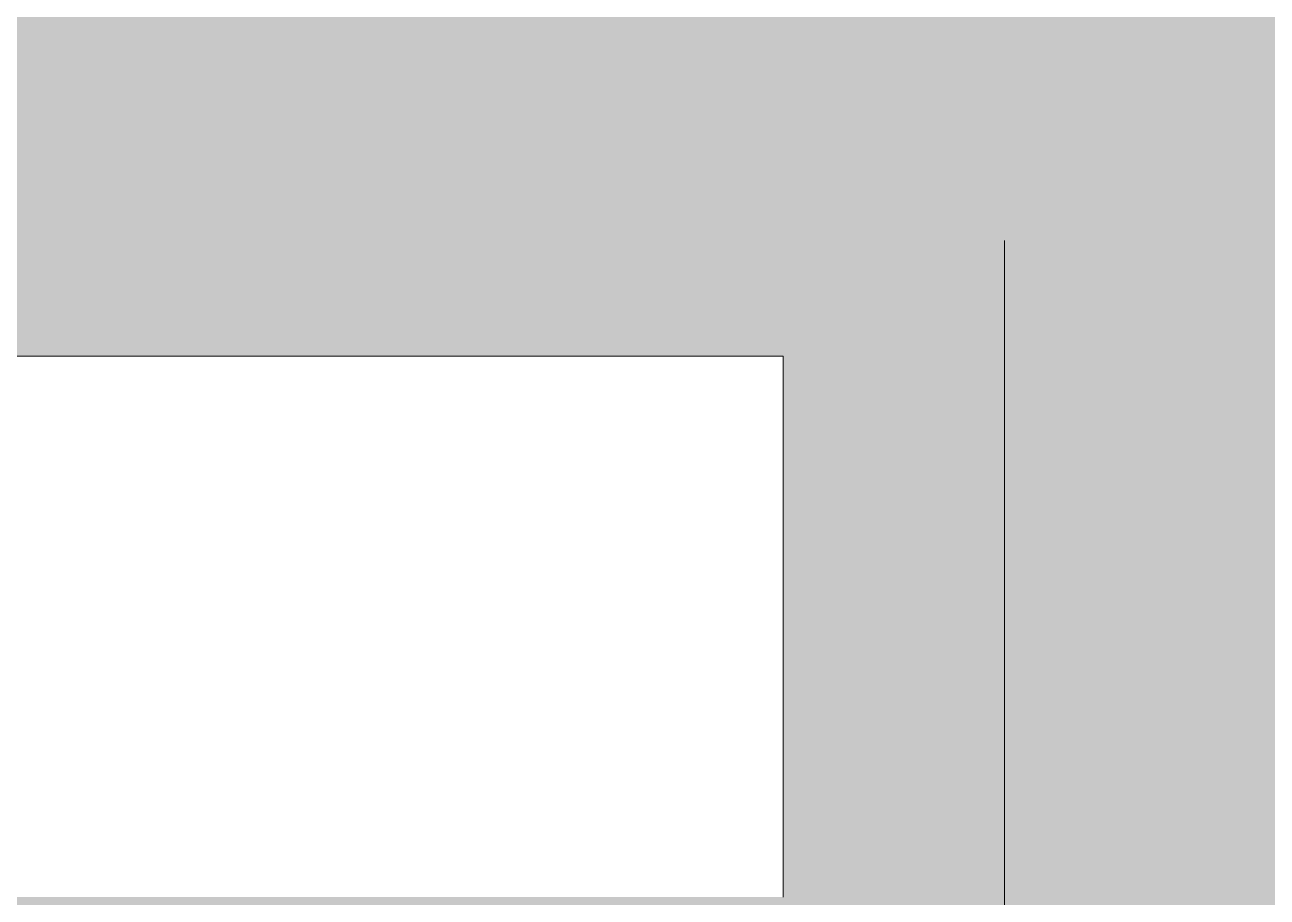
# Model space of a CAD drawing. Header units: metres. Extents: x -3 to 171, y -23 to 41.
# Drawn here: x 1.88 to 3.3, y -14.15 to -13.153 of the extents above; entities that cross this region are included whole.
import ezdxf

# ---------------------------------------------------------------- set-up
doc = ezdxf.new("R2010")
doc.units = ezdxf.units.M
doc.header["$MEASUREMENT"] = 0
doc.linetypes.add('Achse', pattern=[0.004, 0.002, -0.001, 0, -0.001])
doc.linetypes.add('Wipeout_Contour', pattern=[1, 0, -1])
for name, color, linetype in [('6._Dach PP STG1_1_000 Achsraster', 7, 'Continuous'), ('6._Dach PP STG1_1_325 Dachfenster', 7, 'Continuous'), ('6._Dach PP STG1_1_330 Dachaufbau', 7, 'Continuous')]:
    doc.layers.add(name, color=color, linetype=linetype)

msp = doc.modelspace()

# ---------------------------------------------------------------- hatches: boundary and pattern name
at = {"layer": '6._Dach PP STG1_1_330 Dachaufbau', "linetype": 'Continuous', "lineweight": 0, "true_color": 0x000000}
h = msp.add_hatch(color=18, dxfattribs=at)
h.paths.add_polyline_path([(6.26, -13.585), (3.315, -13.585), (3.315, -11.155), (6.26, -11.155), (6.26, -10.4), (0.0381, -10.4), (0.0553, -15.07), (1.0171, -15.07), (1.0171, -14.228), (2.7671, -14.228), (2.7671, -15.07), (3.4455, -15.07), (3.4455, -14.228), (5.1955, -14.228), (5.1955, -15.07), (6.26, -15.07)])
h.paths.add_polyline_path([(1.0631, -12.8025), (1.0631, -11.2013), (2.7631, -11.2013), (2.7631, -12.8025)], flags=0)

# ---------------------------------------------------------------- linework, layer by layer
at = {"layer": '6._Dach PP STG1_1_000 Achsraster', "color": 5, "linetype": 'Achse', "lineweight": 0, "ltscale": 1000}
msp.add_line((3, 3), (3, -22.5231), dxfattribs=at)

# ---------------------------------------------------------------- next in the draw order: wipeouts: each hides what was drawn before it
at = {"color": 254, "linetype": 'Wipeout_Contour', "lineweight": 0, "ltscale": 56.037954}
msp.add_wipeout([(1.0173, -13.5322), (1.0173, -14.1502), (2.7471, -14.1502), (2.7471, -13.5322)], dxfattribs=at).dxf.layer = '6._Dach PP STG1_1_325 Dachfenster'

# ---------------------------------------------------------------- next in the draw order: linework, layer by layer
at = {"layer": '6._Dach PP STG1_1_325 Dachfenster', "color": 7, "linetype": 'Continuous', "lineweight": 13, "ltscale": 1000, "true_color": 0xf4f4f4, "flags": 128}
for points in [[(2.7471, -13.5322), (1.0173, -13.5322)], [(2.7471, -13.5322), (2.7471, -14.1502)]]:
    msp.add_lwpolyline(points, dxfattribs=at)

doc.saveas('drawing.dxf')
